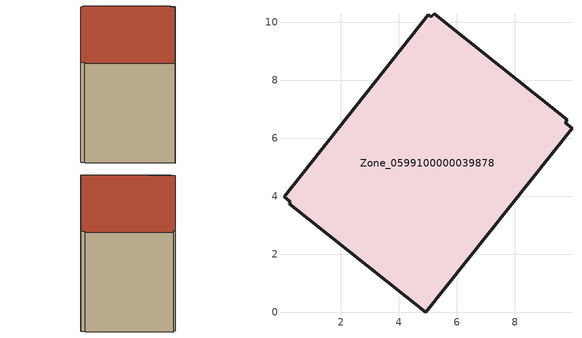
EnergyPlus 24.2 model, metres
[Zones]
Zone_0599100000039878
 floor ground (C_G): 9.81,6.64 9.73,6.54 9.96,6.36 4.92,0 0.22,3.75 0.26,3.81 0.04,3.98 5.02,10.26 5.12,10.18 5.21,10.3 z0.53
 wall outside (C_F): 9.73,6.54 9.81,6.64 5.21,10.3 5.12,10.18 5.02,10.26 0.04,3.98 0.26,3.81 0.22,3.75 4.92,0 9.96,6.36 9.73,6.54 z0.53:8.01
 roof outside (C_R): 0.04,3.98 0.26,3.81 0.22,3.75 4.92,0 9.96,6.36 9.73,6.54 9.81,6.64 5.21,10.3 5.12,10.18 5.02,10.26 z8.01
[BUILDING]
Pand.0599100000039878: North Axis=0; Terrain=City; Loads Convergence Tolerance Value=0.04; Temperature Convergence Tolerance Value=0.4; Solar Distribution=FullExterior; Maximum Number of Warmup Days=25; Minimum Number of Warmup Days=1
[Site:Location]
Rotterdam.The.Hague.AP_ZH_NLD Design_Conditions: Latitude=51.96; Longitude=4.45; Time Zone=1; Elevation=-4.5
[SITE:GROUNDTEMPERATURE:BUILDINGSURFACE]
18, 18, 18, 18, 18, 18, 18, 18, 18, 18, 18, 18
[MATERIAL] Thermal Absorptance=0.9; Solar Absorptance=0.7; Visible Absorptance=0.7
Name | Roughness | Thickness | Conductivity | Density | Specific Heat
G.TC.1965-1974 | MediumSmooth | 0.15 | 0.882353 | 540 | 1210
F.TC.1965-1974 | Rough | 0.3 | 0.697674 | 1920 | 840
R.TC.1965-1974 | MediumRough | 0.2 | 0.232558 | 1500 | 1000
[CONSTRUCTION]
C_G: G.TC.1965-1974
C_F: F.TC.1965-1974
C_R: R.TC.1965-1974
[ZONE]
Zone_0599100000039878: Type=1; Multiplier=1; Ceiling Height=Autocalculate; Volume=Autocalculate; Floor Area=autocalculate; Part of Total Floor Area=Yes
[ZONEINFILTRATION:DESIGNFLOWRATE]
Infil_Zone_0599100000039878: Zone or ZoneList or Space or SpaceList=Zone_0599100000039878; Schedule=AlwaysOn; Design Flow Rate Calculation Method=Flow/Area; Flow Rate per Floor Area=0.003; Constant Term Coefficient=1; Temperature Term Coefficient=0; Velocity Term Coefficient=0; Velocity Squared Term Coefficient=0
[HVACTEMPLATE:ZONE:IDEALLOADSAIRSYSTEM]
Zone_0599100000039878: Maximum Heating Supply Air Temperature=50; Minimum Cooling Supply Air Temperature=13; Maximum Heating Supply Air Humidity Ratio=0.0156; Minimum Cooling Supply Air Humidity Ratio=0.0077; Heating Limit=NoLimit; Cooling Limit=NoLimit; Dehumidification Control Type=ConstantSensibleHeatRatio; Cooling Sensible Heat Ratio=0.7; Dehumidification Setpoint=60; Humidification Control Type=None; Humidification Setpoint=30; Outdoor Air Method=None; Outdoor Air Flow Rate per Person=0.00944; Outdoor Air Flow Rate per Zone Floor Area=0; Outdoor Air Flow Rate per Zone=0; Demand Controlled Ventilation Type=None; Outdoor Air Economizer Type=NoEconomizer; Heat Recovery Type=None; Sensible Heat Recovery Effectiveness=0.7; Latent Heat Recovery Effectiveness=0.65
[ZONECONTROL:THERMOSTAT]
ThermostatControl_Zone_0599100000039878: Zone or ZoneList=Zone_0599100000039878; Control Type Schedule=DualSetpointControlType; Control 1=Thermostat_Zone_0599100000039878; Temperature Difference Between Cutout And Setpoint=0
[THERMOSTATSETPOINT:DUALSETPOINT]
Thermostat_Zone_0599100000039878: Heating Setpoint Temperature Schedule=HeatingSetpoint_Zone_0599100000039878; Cooling Setpoint Temperature Schedule=CoolingSetpoint_Zone_0599100000039878
[SCHEDULE:COMPACT]
HeatingSetpoint_Zone_0599100000039878: Through: 12/31, For: AllDays, Until: 24:00, 21
CoolingSetpoint_Zone_0599100000039878: Through: 12/31, For: AllDays, Until: 24:00, 24
DualSetpointControlType: Through: 12/31, For: AllDays, Until: 24:00, 4
AlwaysOn: Through: 12/31, For: AllDays, Until: 24:00, 1
